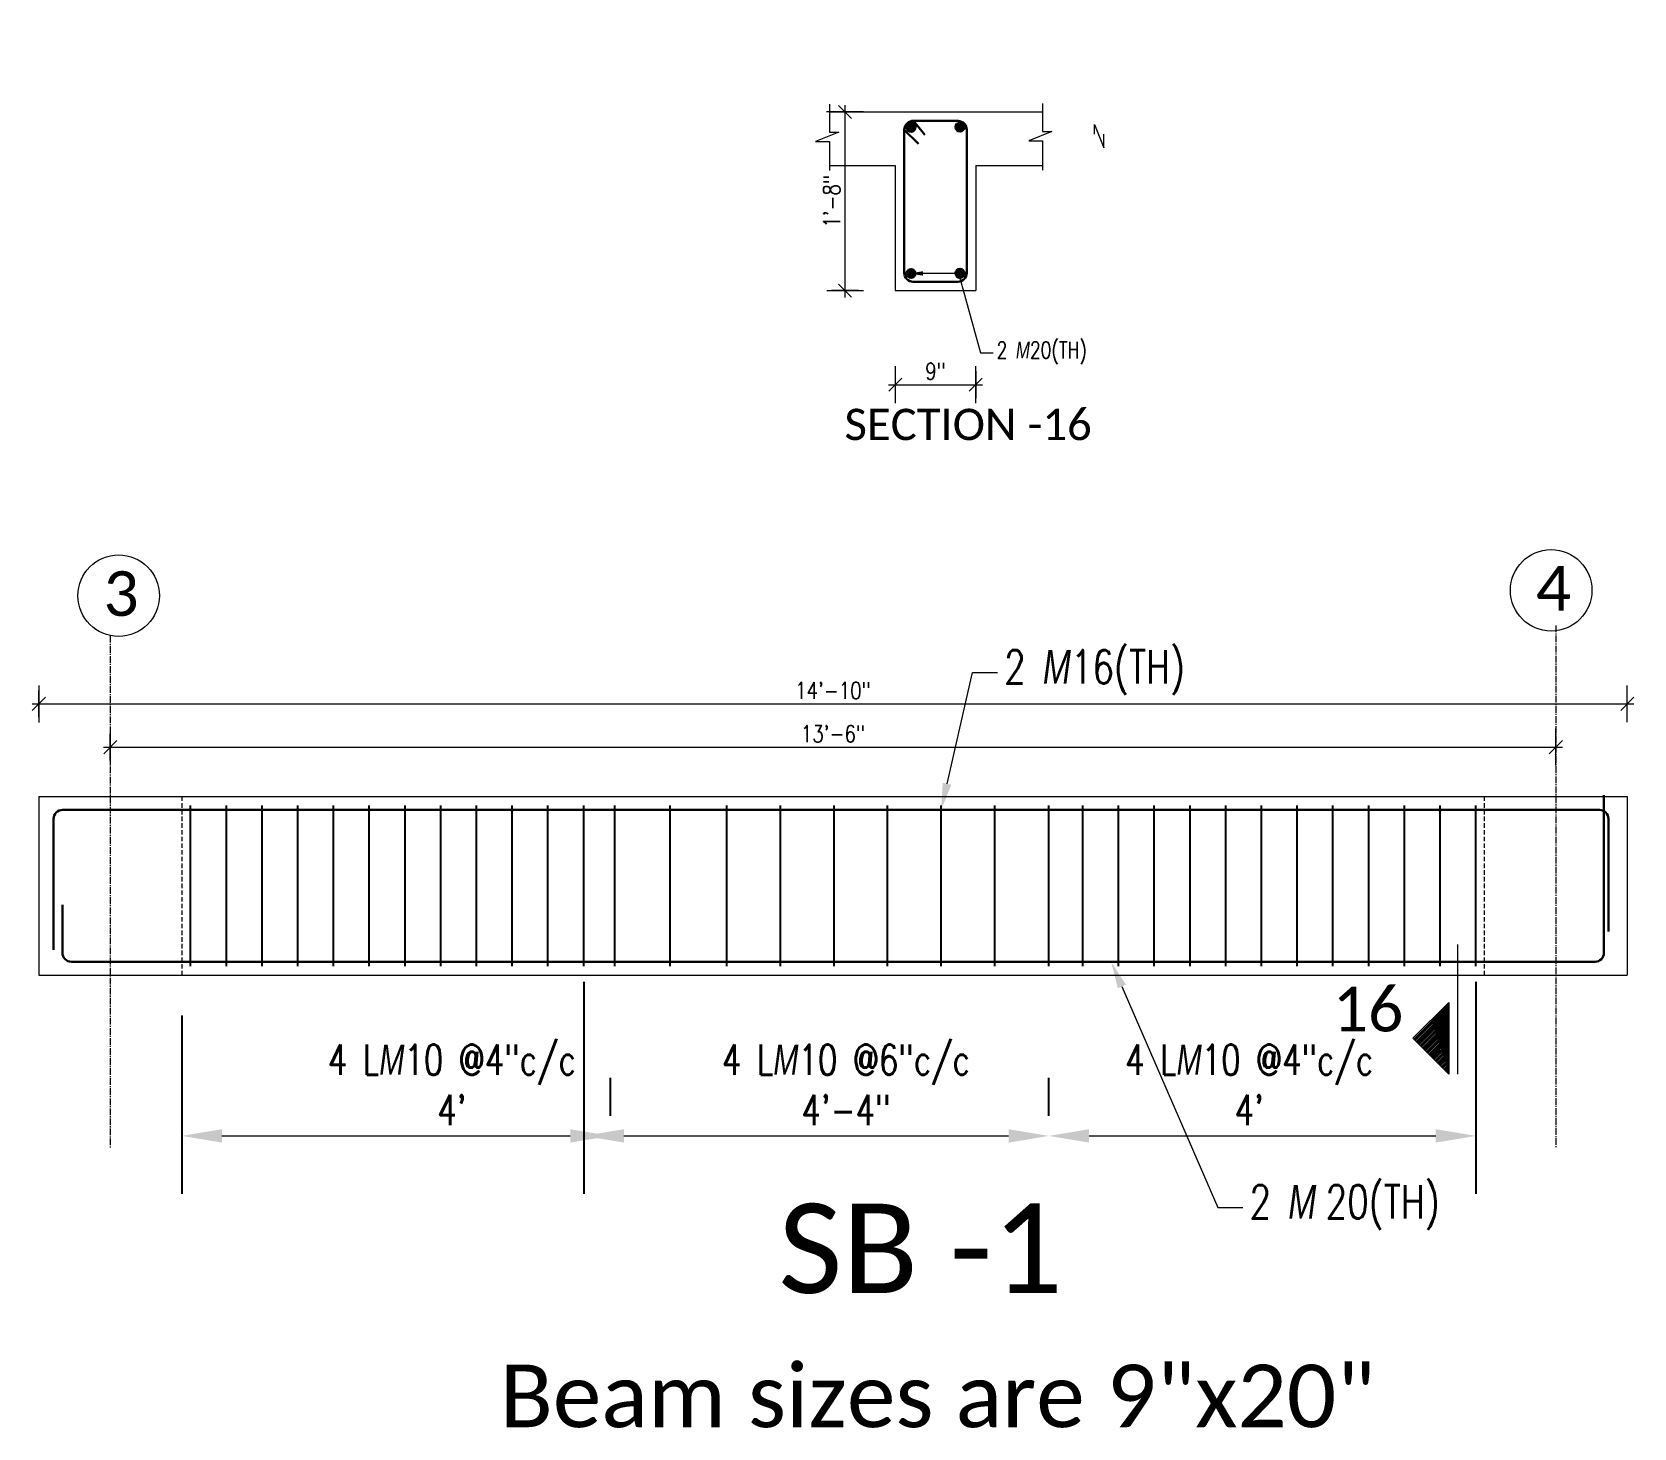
# Model space of a CAD drawing. Header units: inches. Extents: x 0 to 162649, y -36601 to -26324.
# Drawn here: x 160768.8 to 160948.1, y -34830.6 to -34674.4 of the extents above; entities that cross this region are included whole.
import ezdxf
from ezdxf import colors
from ezdxf.entities.mleader import LeaderData, LeaderLine
from ezdxf.math import Vec2, Vec3

# ---------------------------------------------------------------- set-up
doc = ezdxf.new("R2010")
doc.units = ezdxf.units.IN
doc.header["$MEASUREMENT"] = 0
doc.linetypes.add('CENTER2', pattern=[1.125, 0.75, -0.125, 0.125, -0.125])
doc.linetypes.add('DASHED', pattern=[0.75, 0.5, -0.25])
for name, color, linetype, lineweight in [('Cen', 9, 'CENTER2', 5), ('Dim', 1, 'Continuous', 13), ('dimention', 1, 'Continuous', 13), ('hatch', 252, 'Continuous', 0), ('OL_AR_Text', 140, 'Continuous', 5), ('Rein', 3, 'Continuous', 30), ('Stirrups', 191, 'Continuous', 25), ('TEXT', 7, 'Continuous', 9)]:
    doc.layers.add(name, color=color, linetype=linetype, lineweight=lineweight)
doc.styles.add('1-8 Annotative Text', font='calibri.ttf', dxfattribs={"height": 0.125})
doc.styles.add('DIM', font='simplex.shx', dxfattribs={"width": 0.75})
doc.styles.add('rmtext', font='romans.shx', dxfattribs={"width": 0.8})
doc.dimstyles.new('DIM-24', dxfattribs={"dimscale": 24, "dimtxt": 0.078125, "dimasz": 0.0625, "dimexe": 0.0625, "dimexo": 0.015625, "dimgap": 0.015625, "dimtad": 1, "dimdec": 1, "dimzin": 3, "dimdsep": 46, "dimlunit": 4, "dimtxsty": 'rmtext', "dimblk": 'OBLIQUE', "dimcen": 0.09375, "dimdle": 0.03125, "dimclrd": 1, "dimclre": 1, "dimclrt": 2, "dimadec": 0, "dimazin": 0, "dimtfac": 0.75, "dimtdec": 1, "dimtix": 1, "dimtmove": 0, "dimatfit": 3, "dimfxl": 0.0625, "dimfxlon": 1, "dimfrac": 1, "dimtolj": 1, "dimtzin": 0, "dimlwd": -1, "dimlwe": 5, "dimarcsym": 0})
doc.dimstyles.get("Standard").update_dxf_attribs({"dimscale": 36, "dimtxt": 0.09375, "dimasz": 0.125, "dimexe": 0.18, "dimexo": 0.0625, "dimgap": 0.015625, "dimtad": 1, "dimdec": 0, "dimzin": 0, "dimdsep": 46, "dimlunit": 4, "dimtxsty": 'DIM', "dimcen": 0.09, "dimadec": 0, "dimazin": 0, "dimtfac": 0.75, "dimtdec": 0, "dimtmove": 0, "dimatfit": 3, "dimfxl": 1, "dimtolj": 1, "dimtzin": 0, "dimlwd": 9, "dimarcsym": 0})

# ---------------------------------------------------------------- blocks, each defined once
blk = doc.blocks.new('*D551')
at = {"layer": 'Defpoints', "color": 0, "transparency": 16777216}
for p in [(160785.59, -34782.21), (160833.59, -34797.94), (160833.59, -34797.94)]:
    blk.add_point(p, dxfattribs=at)
at = {"layer": 'dimention', "color": 0, "lineweight": -2, "transparency": 16777216}
for p, q in [((160785.59, -34784.46), (160785.59, -34804.42)), ((160833.59, -34795.69), (160833.59, -34791.46))]:
    blk.add_line(p, q, dxfattribs=at)
at = {"layer": 'dimention', "color": 0, "lineweight": 9, "transparency": 16777216}
blk.add_line((160790.09, -34797.94), (160829.09, -34797.94), dxfattribs=at)
at = {"layer": 'dimention', "color": 0, "transparency": 16777216}
for points in [[(160790.09, -34797.19), (160790.09, -34798.69), (160785.59, -34797.94)], [(160829.09, -34797.19), (160829.09, -34798.69), (160833.59, -34797.94)]]:
    blk.add_solid(points, dxfattribs=at)
at = {"layer": 'dimention', "color": 0, "transparency": 16777216, "insert": (160815.84, -34792.23), "char_height": 3.375, "attachment_point": 5, "style": 'DIM'}
blk.add_mtext('\\A1;4 L{\\A0;\\Fgothici|c0;\\W0.75;M}10 @4"c/c\\P4\'', dxfattribs=at)
blk = doc.blocks.new('*D552')
at = {"layer": 'Defpoints', "color": 0, "transparency": 16777216}
for p in [(160930.46, -34778.46), (160882.65, -34797.94), (160930.46, -34797.94)]:
    blk.add_point(p, dxfattribs=at)
at = {"layer": 'dimention', "color": 0, "lineweight": -2, "transparency": 16777216}
for p, q in [((160930.46, -34780.71), (160930.46, -34804.42)), ((160882.65, -34795.69), (160882.65, -34791.46))]:
    blk.add_line(p, q, dxfattribs=at)
at = {"layer": 'dimention', "color": 0, "lineweight": 9, "transparency": 16777216}
blk.add_line((160887.15, -34797.94), (160925.96, -34797.94), dxfattribs=at)
at = {"layer": 'dimention', "color": 0, "transparency": 16777216}
for points in [[(160887.15, -34797.19), (160887.15, -34798.69), (160882.65, -34797.94)], [(160925.96, -34797.19), (160925.96, -34798.69), (160930.46, -34797.94)]]:
    blk.add_solid(points, dxfattribs=at)
at = {"layer": 'dimention', "color": 0, "transparency": 16777216, "insert": (160905.09, -34792.23), "char_height": 3.375, "attachment_point": 5, "style": 'DIM'}
blk.add_mtext('\\A1;4 L{\\A0;\\Fgothici|c0;\\W0.75;M}10 @4"c/c\\P4\'', dxfattribs=at)
blk = doc.blocks.new('*D553')
at = {"layer": 'Defpoints', "color": 0, "transparency": 16777216}
for p in [(160830.59, -34778.46), (160882.65, -34797.94), (160882.65, -34797.94)]:
    blk.add_point(p, dxfattribs=at)
at = {"layer": 'dimention', "color": 0, "lineweight": -2, "transparency": 16777216}
for p, q in [((160830.59, -34780.71), (160830.59, -34804.42)), ((160882.65, -34795.69), (160882.65, -34791.46))]:
    blk.add_line(p, q, dxfattribs=at)
at = {"layer": 'dimention', "color": 0, "lineweight": 9, "transparency": 16777216}
blk.add_line((160835.09, -34797.94), (160878.15, -34797.94), dxfattribs=at)
at = {"layer": 'dimention', "color": 0, "transparency": 16777216}
for points in [[(160835.09, -34797.19), (160835.09, -34798.69), (160830.59, -34797.94)], [(160878.15, -34797.19), (160878.15, -34798.69), (160882.65, -34797.94)]]:
    blk.add_solid(points, dxfattribs=at)
at = {"layer": 'dimention', "color": 0, "transparency": 16777216, "insert": (160859.95, -34792.23), "char_height": 3.375, "attachment_point": 5, "style": 'DIM'}
blk.add_mtext('\\A1;4 L{\\A0;\\Fgothici|c0;\\W0.75;M}10 @6"c/c\\P4\'-4"', dxfattribs=at)
blk = doc.blocks.new('_Oblique')
for p, q in [((0, -1.37), (0, 1.38)), ((-0.49, -0.49), (0.49, 0.49))]:
    blk.add_line(p, q)
blk = doc.blocks.new('*D554')
at = {"layer": 'Defpoints', "color": 0, "transparency": 16777216}
for p in [(160947.4, -34749.59), (160769.59, -34759.96), (160947.4, -34759.96)]:
    blk.add_point(p, dxfattribs=at)
at = {"layer": 'Dim', "color": 1, "lineweight": 5, "transparency": 16777216}
for p, q in [((160769.59, -34751.09), (160769.59, -34748.09)), ((160947.4, -34751.09), (160947.4, -34748.09))]:
    blk.add_line(p, q, dxfattribs=at)
at = {"layer": 'Dim', "color": 1, "transparency": 16777216}
blk.add_line((160768.84, -34749.59), (160948.15, -34749.59), dxfattribs=at)
at = {"layer": 'Dim', "color": 1, "transparency": 16777216, "xscale": 1.5, "yscale": 1.5, "zscale": 1.5, "rotation": 180}
blk.add_blockref('_Oblique', (160769.59, -34749.59), dxfattribs=at)
at = {"layer": 'Dim', "color": 1, "transparency": 16777216, "xscale": 1.5, "yscale": 1.5, "zscale": 1.5}
blk.add_blockref('_Oblique', (160947.4, -34749.59), dxfattribs=at)
at = {"layer": 'Dim', "color": 2, "transparency": 16777216, "insert": (160858.49, -34748.1), "char_height": 1.875, "attachment_point": 5, "style": 'rmtext'}
blk.add_mtext('\\A1;14\'-10"', dxfattribs=at)
blk = doc.blocks.new('*D555')
at = {"layer": 'Defpoints', "color": 0, "transparency": 16777216}
for p in [(160939.4, -34754.43), (160777.59, -34759.96), (160939.4, -34759.96)]:
    blk.add_point(p, dxfattribs=at)
at = {"layer": 'Dim', "color": 1, "lineweight": 5, "transparency": 16777216}
for p, q in [((160777.59, -34755.93), (160777.59, -34752.93)), ((160939.4, -34755.93), (160939.4, -34752.93))]:
    blk.add_line(p, q, dxfattribs=at)
at = {"layer": 'Dim', "color": 1, "transparency": 16777216}
blk.add_line((160776.84, -34754.43), (160940.15, -34754.43), dxfattribs=at)
at = {"layer": 'Dim', "color": 1, "transparency": 16777216, "xscale": 1.5, "yscale": 1.5, "zscale": 1.5, "rotation": 180}
blk.add_blockref('_Oblique', (160777.59, -34754.43), dxfattribs=at)
at = {"layer": 'Dim', "color": 1, "transparency": 16777216, "xscale": 1.5, "yscale": 1.5, "zscale": 1.5}
blk.add_blockref('_Oblique', (160939.4, -34754.43), dxfattribs=at)
at = {"layer": 'Dim', "color": 2, "transparency": 16777216, "insert": (160858.49, -34752.94), "char_height": 1.875, "attachment_point": 5, "style": 'rmtext'}
blk.add_mtext('\\A1;13\'-6"', dxfattribs=at)
blk = doc.blocks.new('*D556')
at = {"layer": 'Defpoints', "color": 0, "transparency": 16777216}
for p in [(160865.47, -34700.51), (160874.47, -34700.51), (160874.47, -34713.87)]:
    blk.add_point(p, dxfattribs=at)
at = {"layer": 'Dim', "color": 1, "lineweight": 5, "transparency": 16777216}
for p, q in [((160865.47, -34712.37), (160865.47, -34715.37)), ((160874.47, -34712.37), (160874.47, -34715.37))]:
    blk.add_line(p, q, dxfattribs=at)
at = {"layer": 'Dim', "color": 1, "transparency": 16777216}
blk.add_line((160864.72, -34713.87), (160875.22, -34713.87), dxfattribs=at)
at = {"layer": 'Dim', "color": 1, "transparency": 16777216, "xscale": 1.5, "yscale": 1.5, "zscale": 1.5, "rotation": 180}
blk.add_blockref('_Oblique', (160865.47, -34713.87), dxfattribs=at)
at = {"layer": 'Dim', "color": 1, "transparency": 16777216, "xscale": 1.5, "yscale": 1.5, "zscale": 1.5}
blk.add_blockref('_Oblique', (160874.47, -34713.87), dxfattribs=at)
at = {"layer": 'Dim', "color": 2, "transparency": 16777216, "insert": (160869.97, -34712.37), "char_height": 1.875, "attachment_point": 5, "style": 'rmtext'}
blk.add_mtext('\\A1;9"', dxfattribs=at)
blk = doc.blocks.new('*D557')
at = {"layer": 'Defpoints', "color": 0, "transparency": 16777216}
for p in [(160859.84, -34683.35), (160865.47, -34683.35), (160865.47, -34703.35)]:
    blk.add_point(p, dxfattribs=at)
at = {"layer": 'Dim', "color": 1, "transparency": 16777216}
blk.add_line((160859.84, -34704.1), (160859.84, -34682.6), dxfattribs=at)
at = {"layer": 'Dim', "color": 1, "lineweight": 5, "transparency": 16777216}
for p, q in [((160861.34, -34683.35), (160858.34, -34683.35)), ((160861.34, -34703.35), (160858.34, -34703.35))]:
    blk.add_line(p, q, dxfattribs=at)
at = {"layer": 'Dim', "color": 1, "transparency": 16777216, "xscale": 1.5, "yscale": 1.5, "zscale": 1.5}
for p, rotation in [((160859.84, -34683.35), 90), ((160859.84, -34703.35), 270)]:
    blk.add_blockref('_Oblique', p, dxfattribs=dict(at, rotation=rotation))
at = {"layer": 'Dim', "color": 2, "transparency": 16777216, "insert": (160858.35, -34693.35), "char_height": 1.875, "attachment_point": 5, "rotation": 90, "style": 'rmtext'}
blk.add_mtext('\\A1;1\'-8"', dxfattribs=at)

msp = doc.modelspace()

# ---------------------------------------------------------------- hatches: boundary and pattern name
at = {"layer": 'Dim'}
h = msp.add_hatch(dxfattribs=at)
h.set_pattern_fill('ANSI31', color=256)
h.set_pattern_definition([(45, (3967.7175, 1115.54228), (-0.08838834765, 0.08838834765), [])])
h.paths.add_polyline_path([(160927.41, -34787.02), (160927.41, -34783.02), (160923.41, -34787.02), (160927.41, -34791.02)])
at = {"layer": 'Rein'}
h = msp.add_hatch(color=256, dxfattribs=at)
h.dxf.hatch_style = 1
h.paths.add_polyline_path([(160867.73, -34685.07, 1), (160866.73, -34685.07, 1)])
h = msp.add_hatch(color=256, dxfattribs=at)
h.dxf.hatch_style = 1
h.paths.add_polyline_path([(160873.22, -34685.05, 1), (160872.22, -34685.05, 1)])
h = msp.add_hatch(color=256, dxfattribs=at)
h.dxf.hatch_style = 1
h.paths.add_polyline_path([(160867.73, -34701.43, 1), (160866.73, -34701.43, 1)])
h = msp.add_hatch(color=256, dxfattribs=at)
h.dxf.hatch_style = 1
h.paths.add_polyline_path([(160873.22, -34701.41, 1), (160872.22, -34701.41, 1)])

# ---------------------------------------------------------------- linework, layer by layer
at = {"layer": 'Cen'}
for p, q in [((160939.4, -34740.83), (160939.4, -34799.27)), ((160777.59, -34741.99), (160777.59, -34799.27))]:
    msp.add_line(p, q, dxfattribs=at)
at = {"layer": 'Dim'}
for p, q in [((160928.41, -34776.53), (160928.41, -34791.02)), ((160923.41, -34787.02), (160927.41, -34783.02)), ((160927.41, -34783.02), (160927.41, -34791.02)), ((160923.41, -34787.02), (160927.41, -34791.02)), ((160927.41, -34791.02), (160927.41, -34787.02))]:
    msp.add_line(p, q, dxfattribs=at)
for centre in [(160938.88, -34736.88), (160778.54, -34737.49)]:
    msp.add_circle(centre, 4.56, dxfattribs=at)
at = {"layer": 'hatch'}
for p, q in [((160858.1, -34682.48), (160858.1, -34685.61)), ((160881.94, -34682.41), (160881.94, -34685.54)), ((160858.1, -34683.35), (160881.94, -34683.35)), ((160859.15, -34685.61), (160856.55, -34686.67)), ((160858.1, -34685.61), (160859.15, -34685.61)), ((160883, -34685.54), (160880.4, -34686.6)), ((160881.94, -34685.54), (160883, -34685.54)), ((160887.76, -34685.83), (160887.76, -34684.77)), ((160887.76, -34684.77), (160888.82, -34687.37)), ((160888.82, -34687.37), (160888.82, -34685.83)), ((160856.55, -34686.67), (160858.1, -34686.67)), ((160858.1, -34686.67), (160858.1, -34689.91)), ((160880.4, -34686.6), (160881.94, -34686.6)), ((160881.94, -34686.6), (160881.94, -34689.85)), ((160858.1, -34689.35), (160865.47, -34689.35)), ((160865.47, -34689.35), (160865.47, -34703.35)), ((160874.47, -34689.35), (160874.47, -34703.35)), ((160874.47, -34689.35), (160881.94, -34689.35)), ((160865.47, -34703.35), (160874.47, -34703.35)), ((160769.59, -34759.96), (160769.59, -34779.96)), ((160769.59, -34759.96), (160947.4, -34759.96)), ((160947.4, -34759.96), (160947.4, -34779.96)), ((160769.59, -34779.96), (160947.4, -34779.96))]:
    msp.add_line(p, q, dxfattribs=at)
at = {"layer": 'hatch', "linetype": 'DASHED'}
for p, q in [((160785.59, -34759.96), (160785.59, -34779.96)), ((160931.4, -34759.96), (160931.4, -34779.96))]:
    msp.add_line(p, q, dxfattribs=at)
at = {"layer": 'Rein'}
for points in [[(160945.29, -34775.08), (160945.29, -34762.46, 0.414214), (160944.29, -34761.46), (160772.24, -34761.46, 0.414214), (160771.24, -34762.46), (160771.24, -34777.1)], [(160772.24, -34772.08), (160772.24, -34777.46, 0.414214), (160773.24, -34778.46), (160943.79, -34778.46, 0.414214), (160944.79, -34777.46), (160944.79, -34759.82)]]:
    msp.add_lwpolyline(points, format="xyb", dxfattribs=at)
for centre in [(160867.23, -34685.07), (160872.72, -34685.05), (160867.23, -34701.43), (160872.72, -34701.41)]:
    msp.add_circle(centre, 0.5, dxfattribs=at)
at = {"layer": 'Stirrups', "lineweight": 30}
for p, q in [((160867.51, -34684.35), (160868.77, -34685.92)), ((160866.47, -34685.35), (160868.05, -34686.91))]:
    msp.add_line(p, q, dxfattribs=at)
at = {"layer": 'Stirrups'}
for p, q in [((160786.59, -34778.96), (160786.59, -34760.96)), ((160790.59, -34778.96), (160790.59, -34760.96)), ((160794.59, -34778.96), (160794.59, -34760.96)), ((160798.59, -34778.96), (160798.59, -34760.96)), ((160802.59, -34778.96), (160802.59, -34760.96)), ((160806.59, -34778.96), (160806.59, -34760.96)), ((160810.59, -34778.96), (160810.59, -34760.96)), ((160814.59, -34778.96), (160814.59, -34760.96)), ((160818.59, -34778.96), (160818.59, -34760.96)), ((160822.59, -34778.96), (160822.59, -34760.96)), ((160826.59, -34778.96), (160826.59, -34760.96)), ((160830.59, -34778.96), (160830.59, -34760.96)), ((160834.09, -34778.96), (160834.09, -34760.96)), ((160840.25, -34778.96), (160840.25, -34760.96)), ((160846.61, -34778.96), (160846.61, -34760.96)), ((160852.61, -34778.96), (160852.61, -34760.96)), ((160858.61, -34778.96), (160858.61, -34760.96)), ((160864.61, -34778.96), (160864.61, -34760.96)), ((160870.61, -34778.96), (160870.61, -34760.96)), ((160876.61, -34778.96), (160876.61, -34760.96)), ((160882.65, -34778.96), (160882.65, -34760.96)), ((160886.46, -34778.96), (160886.46, -34760.96)), ((160890.46, -34778.96), (160890.46, -34760.96)), ((160894.46, -34778.96), (160894.46, -34760.96)), ((160898.46, -34778.96), (160898.46, -34760.96)), ((160902.46, -34778.96), (160902.46, -34760.96)), ((160906.46, -34778.96), (160906.46, -34760.96)), ((160910.46, -34778.96), (160910.46, -34760.96)), ((160914.46, -34778.96), (160914.46, -34760.96)), ((160918.46, -34778.96), (160918.46, -34760.96)), ((160922.46, -34778.96), (160922.46, -34760.96)), ((160926.46, -34778.96), (160926.46, -34760.96)), ((160930.46, -34778.96), (160930.46, -34760.96))]:
    msp.add_line(p, q, dxfattribs=at)
at = {"layer": 'Stirrups', "lineweight": 30}
msp.add_lwpolyline([(160867.47, -34702.35), (160872.47, -34702.35, 0.414214), (160873.47, -34701.35), (160873.47, -34685.35, 0.404381), (160872.51, -34684.35), (160867.51, -34684.35, 0.424115), (160866.47, -34685.35), (160866.47, -34701.35, 0.414214)], format="xyb", close=True, dxfattribs=at)

# ---------------------------------------------------------------- texts
at = {"layer": 'OL_AR_Text', "attachment_point": 1, "style": '1-8 Annotative Text'}
for s, insert, char_height, width in [('SECTION -16', (160859.78, -34716.57), 3.5, 2.6734445e-317), ('16', (160914.43, -34781.25), 5, 3.8192065e-317), ('SB -1', (160852.38, -34805.53), 10, 7.638413e-317)]:
    msp.add_mtext(s, dxfattribs=dict(at, insert=insert, char_height=char_height, width=width))
at = {"layer": 'OL_AR_Text', "char_height": 5, "attachment_point": 1, "style": '1-8 Annotative Text'}
for s, insert in [('4', (160937.17, -34734.15)), ('3', (160776.83, -34734.75))]:
    msp.add_mtext_dynamic_manual_height_columns(s, width=432.2308, gutter_width=60, heights=[0], dxfattribs=dict(at, insert=insert))
at = {"layer": 'OL_AR_Text', "insert": (160818.73, -34823.54), "char_height": 7, "attachment_point": 1, "style": '1-8 Annotative Text'}
msp.add_mtext(' Beam sizes are 9"x20" ', dxfattribs=at)

# ---------------------------------------------------------------- dimensions: what is measured, and where the dimension line sits
at = {"layer": 'Dim'}
dim = msp.add_linear_dim(base=(160859.84, -34683.35), p1=(160865.47, -34703.35), p2=(160865.47, -34683.35), angle=90, dimstyle='DIM-24', dxfattribs=at)
dim.commit()
dim.dimension.update_dxf_attribs({"geometry": '*D557', "text_midpoint": (160859.84, -34693.35), "dimtype": 160})
for base, p1, p2, picture, middle in [((160874.47, -34713.87), (160865.47, -34700.51), (160874.47, -34700.51), '*D556', (160869.97, -34712.37)), ((160947.4, -34749.59), (160769.59, -34759.96), (160947.4, -34759.96), '*D554', (160858.49, -34748.1)), ((160939.4, -34754.43), (160777.59, -34759.96), (160939.4, -34759.96), '*D555', (160858.49, -34752.94))]:
    dim = msp.add_linear_dim(base=base, p1=p1, p2=p2, dimstyle='DIM-24', dxfattribs=at)
    dim.commit()
    dim.dimension.update_dxf_attribs({"geometry": picture, "text_midpoint": middle})
at = {"layer": 'dimention'}
for base, p1, p2, text, picture, middle in [((160882.65, -34797.94), (160830.59, -34778.46), (160882.65, -34797.94), '4 L{\\A0;\\Fgothici|c0;\\W0.75;M}10 @6"c/c\\P<>', '*D553', (160859.95, -34797.94)), ((160930.46, -34797.94), (160882.65, -34797.94), (160930.46, -34778.46), '4 L{\\A0;\\Fgothici|c0;\\W0.75;M}10 @4"c/c\\P<>', '*D552', (160905.09, -34797.94)), ((160833.59, -34797.94), (160785.59, -34782.21), (160833.59, -34797.94), '4 L{\\A0;\\Fgothici|c0;\\W0.75;M}10 @4"c/c\\P<>', '*D551', (160815.84, -34797.94))]:
    dim = msp.add_linear_dim(base=base, p1=p1, p2=p2, text=text, dimstyle='Standard', dxfattribs=at)
    dim.commit()
    dim.dimension.update_dxf_attribs({"geometry": picture, "text_midpoint": middle, "dimtype": 160})

# ---------------------------------------------------------------- leaders
at = {"layer": 'TEXT'}
ml = msp.add_multileader_mtext('Standard', dxfattribs=at)
ml.set_content('2 {\\Fgothici|c0;M}20(TH) ', color=256, style='DIM')
ml.set_leader_properties(color=1, linetype='ByLayer', lineweight=9)
ml.build(insert=Vec2(0, 0))
ml.multileader.update_dxf_attribs({"text_right_attachment_type": 2, "dogleg_length": 0.25, "arrow_head_size": 1.5, "scale": 32})
ctx = ml.context
ctx.base_point, ctx.scale, ctx.char_height, ctx.arrow_head_size, ctx.landing_gap_size, ctx.plane_origin = Vec3(160876.42, -34710.31), 32, 1.875, 1.5, 0.375, Vec3(160888.08, -34710.61)
ctx.right_attachment = 2
notes = []
notes.append((ctx, [(0, (1, 1, 0), (160875.02, -34710.31), (1, 0), 1.4, [(2, [(160867.05, -34701.43), (160872.54, -34701.41), (160867.05, -34701.43), (160872.54, -34701.41)], 0, [])])]))
ctx.mtext.insert, ctx.mtext.flow_direction = Vec3(160876.8, -34709.06), 5
ml = msp.add_multileader_mtext('Standard', dxfattribs=at)
ml.set_content('2 {\\Fgothici|c0;M}16(TH) ', color=256, style='DIM')
ml.set_leader_properties(color=1, linetype='ByLayer', lineweight=9)
ml.build(insert=Vec2(0, 0))
ml.multileader.update_dxf_attribs({"text_right_attachment_type": 2, "dogleg_length": 0.25, "arrow_head_size": 3, "scale": 32})
ctx = ml.context
ctx.base_point, ctx.scale, ctx.char_height, ctx.arrow_head_size, ctx.landing_gap_size, ctx.plane_origin = Vec3(160876.9, -34746.08), 32, 3.75, 3, 0.75, Vec3(160897.22, -34765.38)
ctx.right_attachment = 2
notes.append((ctx, [(0, (1, 1, 0), (160874.09, -34746.08), (1, 0), 2.81, [(0, [(160870.59, -34761.46)], 0, [])])]))
ctx.mtext.insert, ctx.mtext.flow_direction = Vec3(160877.65, -34743.58), 5
ml = msp.add_multileader_mtext('Standard', dxfattribs=at)
ml.set_content('2 {\\Fgothici|c0;M }20(TH)  ', color=256, style='DIM')
ml.set_leader_properties(color=1, linetype='ByLayer', lineweight=9)
ml.build(insert=Vec2(0, 0))
ml.multileader.update_dxf_attribs({"text_right_attachment_type": 2, "dogleg_length": 0.25, "arrow_head_size": 3, "scale": 32})
ctx = ml.context
ctx.base_point, ctx.scale, ctx.char_height, ctx.arrow_head_size, ctx.landing_gap_size, ctx.plane_origin = Vec3(160904.37, -34805.94), 32, 3.75, 3, 0.75, Vec3(160924.7, -34833.24)
ctx.right_attachment = 2
notes.append((ctx, [(0, (1, 1, 0), (160901.57, -34805.94), (1, 0), 2.81, [(0, [(160889.63, -34778.46)], 0, [])])]))
ctx.mtext.insert, ctx.mtext.flow_direction = Vec3(160905.12, -34803.44), 5
for ctx, leaders in notes:
    for number, flags, end, landing, length, lines in leaders:
        leader = LeaderData()
        leader.index, (leader.has_last_leader_line, leader.has_dogleg_vector, leader.attachment_direction) = number, flags
        leader.last_leader_point, leader.dogleg_vector, leader.dogleg_length = Vec3(end), Vec3(landing), length
        for number, points, colour, breaks in lines:
            line = LeaderLine()
            line.index, line.vertices, line.color, line.breaks = number, Vec3.list(points), colors.encode_raw_color(colour), breaks
            leader.lines.append(line)
        ctx.leaders.append(leader)

doc.saveas('drawing.dxf')
